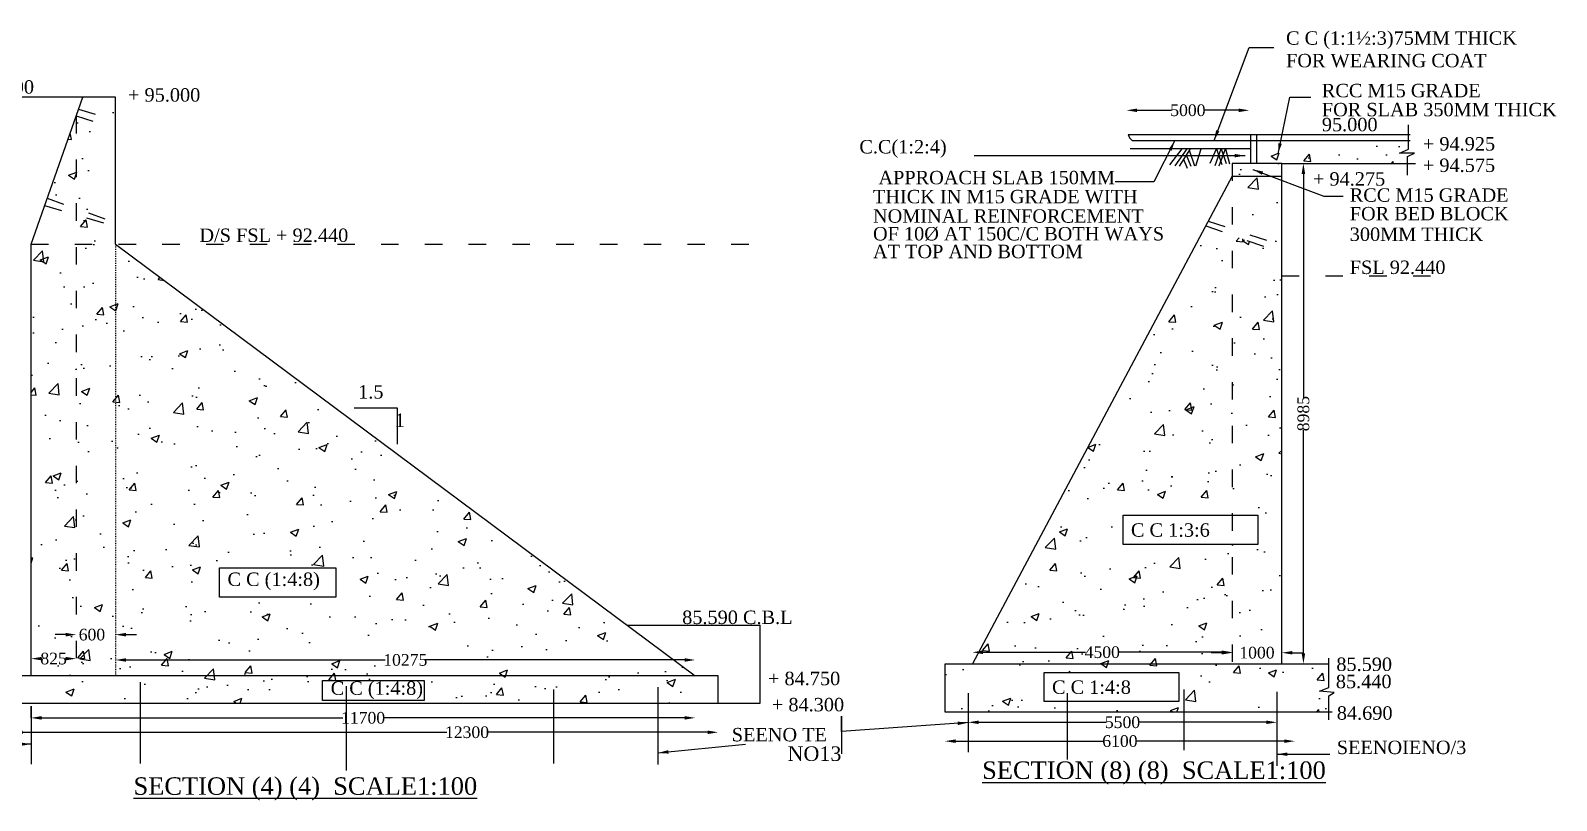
# Model space of a CAD drawing. Header units: millimetres. Extents: x -109570 to 149785, y -246061 to 55138.
# Drawn here: x 42136 to 68288, y 24880 to 38084 of the extents above; entities that cross this region are included whole.
import ezdxf

# ---------------------------------------------------------------- set-up
doc = ezdxf.new("R2010")
doc.units = ezdxf.units.MM
doc.header["$MEASUREMENT"] = 0
doc.header["$PDMODE"] = 33
doc.header["$PDSIZE"] = 500
doc.linetypes.add('ACAD_ISO03W100', pattern=[30, 12, -18])
for name, color, linetype in [('DIM', 5, 'Continuous'), ('DOT LINE', 3, 'ACAD_ISO03W100'), ('DWG. LINE', 1, 'Continuous'), ('HATCH', 2, 'Continuous'), ('TEXT', 7, 'Continuous'), ('TITLE', 7, 'Continuous')]:
    doc.layers.add(name, color=color, linetype=linetype)
doc.styles.get("Standard").update_dxf_attribs({"font": 'TIMES.TTF', "height": 200})
doc.dimstyles.get("Standard").update_dxf_attribs({"dimtxt": 200, "dimasz": 180, "dimexe": 0.18, "dimexo": 0.0625, "dimgap": 0.09, "dimtad": 0, "dimdec": 0, "dimzin": 0, "dimdsep": 46, "dimtxsty": 'Standard', "dimcen": 0.09, "dimse1": 1, "dimse2": 1, "dimclrd": 5, "dimclre": 5, "dimclrt": 4, "dimadec": 0, "dimazin": 0, "dimtfac": 1, "dimtdec": 0, "dimtofl": 0, "dimtmove": 0, "dimatfit": 3, "dimfxl": 1, "dimtolj": 1, "dimtzin": 0, "dimarcsym": 0})

# ---------------------------------------------------------------- blocks, each defined once
blk = doc.blocks.new('*D51')
at = {"layer": 'Defpoints', "color": 0}
for p in [(60919, 36731), (63023, 36731), (63023, 36715)]:
    blk.add_point(p, dxfattribs=at)
at = {"layer": 'DIM', "color": 5, "lineweight": -2}
for p, q in [((61099, 36715), (61688, 36715)), ((62843, 36715), (62254, 36715))]:
    blk.add_line(p, q, dxfattribs=at)
at = {"layer": 'DIM', "color": 5}
for points in [[(61099, 36745), (61099, 36685), (60919, 36715)], [(62843, 36745), (62843, 36685), (63023, 36715)]]:
    blk.add_solid(points, dxfattribs=at)
at = {"layer": 'DIM', "color": 4, "insert": (61971, 36715), "char_height": 200, "attachment_point": 5}
blk.add_mtext('\\A1;5000', dxfattribs=at)
blk = doc.blocks.new('*D52')
at = {"layer": 'Defpoints', "color": 0}
for p in [(63867, 35806), (63951, 35806), (63847, 27223)]:
    blk.add_point(p, dxfattribs=at)
at = {"layer": 'DIM', "color": 5, "lineweight": -2}
for p, q in [((63951, 35626), (63951, 31791)), ((63951, 27403), (63951, 31238))]:
    blk.add_line(p, q, dxfattribs=at)
at = {"layer": 'DIM', "color": 5}
for points in [[(63921, 35626), (63981, 35626), (63951, 35806)], [(63921, 27403), (63981, 27403), (63951, 27223)]]:
    blk.add_solid(points, dxfattribs=at)
at = {"layer": 'DIM', "color": 4, "insert": (63951, 31514), "char_height": 200, "attachment_point": 5, "rotation": 90}
blk.add_mtext('\\A1;8985', dxfattribs=at)
blk = doc.blocks.new('*D53')
at = {"layer": 'Defpoints', "color": 0}
for p in [(58278, 27223), (62731, 27422), (62731, 27223)]:
    blk.add_point(p, dxfattribs=at)
at = {"layer": 'DIM', "color": 5, "lineweight": -2}
for p, q in [((58458, 27422), (60216, 27422)), ((62551, 27422), (60792, 27422))]:
    blk.add_line(p, q, dxfattribs=at)
at = {"layer": 'DIM', "color": 5}
for points in [[(58458, 27452), (58458, 27392), (58278, 27422)], [(62551, 27452), (62551, 27392), (62731, 27422)]]:
    blk.add_solid(points, dxfattribs=at)
at = {"layer": 'DIM', "color": 4, "insert": (60504, 27422), "char_height": 200, "attachment_point": 5}
blk.add_mtext('\\A1;4500', dxfattribs=at)
blk = doc.blocks.new('*D54')
at = {"layer": 'Defpoints', "color": 0}
for p in [(62731, 27223), (63579, 27414), (63579, 27223)]:
    blk.add_point(p, dxfattribs=at)
at = {"layer": 'DIM', "color": 5, "lineweight": -2}
for p, q in [((62551, 27414), (62371, 27414)), ((63759, 27414), (63939, 27414))]:
    blk.add_line(p, q, dxfattribs=at)
at = {"layer": 'DIM', "color": 5}
for points in [[(62551, 27444), (62551, 27384), (62731, 27414)], [(63759, 27444), (63759, 27384), (63579, 27414)]]:
    blk.add_solid(points, dxfattribs=at)
at = {"layer": 'DIM', "color": 4, "insert": (63155, 27414), "char_height": 200, "attachment_point": 5}
blk.add_mtext('\\A1;1000', dxfattribs=at)
blk = doc.blocks.new('*D55')
at = {"layer": 'Defpoints', "color": 0}
for p in [(63496, 26221), (58207, 26130), (63496, 26109)]:
    blk.add_point(p, dxfattribs=at)
at = {"layer": 'DIM', "color": 5, "lineweight": -2}
for p, q in [((58387, 26221), (60568, 26221)), ((63316, 26221), (61134, 26221))]:
    blk.add_line(p, q, dxfattribs=at)
at = {"layer": 'DIM', "color": 5}
for points in [[(58387, 26251), (58387, 26191), (58207, 26221)], [(63316, 26251), (63316, 26191), (63496, 26221)]]:
    blk.add_solid(points, dxfattribs=at)
at = {"layer": 'DIM', "color": 4, "insert": (60851, 26221), "char_height": 200, "attachment_point": 5}
blk.add_mtext('\\A1;5500', dxfattribs=at)
blk = doc.blocks.new('*D56')
at = {"layer": 'Defpoints', "color": 0}
for p in [(57810, 25997), (63802, 25997), (63802, 25898)]:
    blk.add_point(p, dxfattribs=at)
at = {"layer": 'DIM', "color": 5, "lineweight": -2}
for p, q in [((57990, 25898), (60522, 25898)), ((63622, 25898), (61090, 25898))]:
    blk.add_line(p, q, dxfattribs=at)
at = {"layer": 'DIM', "color": 5}
for points in [[(57990, 25928), (57990, 25868), (57810, 25898)], [(63622, 25928), (63622, 25868), (63802, 25898)]]:
    blk.add_solid(points, dxfattribs=at)
at = {"layer": 'DIM', "color": 4, "insert": (60806, 25898), "char_height": 200, "attachment_point": 5}
blk.add_mtext('\\A1;6100', dxfattribs=at)
blk = doc.blocks.new('*D58')
at = {"layer": 'Defpoints', "color": 0}
for p in [(42919, 27313), (42145, 27020), (42919, 27020)]:
    blk.add_point(p, dxfattribs=at)
at = {"layer": 'DIM', "color": 5, "lineweight": -2}
for p, q in [((42325, 27313), (42329, 27313)), ((42739, 27313), (42735, 27313))]:
    blk.add_line(p, q, dxfattribs=at)
at = {"layer": 'DIM', "color": 5}
for points in [[(42325, 27343), (42325, 27283), (42145, 27313)], [(42739, 27343), (42739, 27283), (42919, 27313)]]:
    blk.add_solid(points, dxfattribs=at)
at = {"layer": 'DIM', "color": 4, "insert": (42532, 27313), "char_height": 200, "attachment_point": 5}
blk.add_mtext('\\A1;825', dxfattribs=at)
blk = doc.blocks.new('*D59')
at = {"layer": 'Defpoints', "color": 0}
for p in [(43591, 27724), (42919, 27020), (43591, 27020)]:
    blk.add_point(p, dxfattribs=at)
at = {"layer": 'DIM', "color": 5, "lineweight": -2}
for p, q in [((42739, 27724), (42559, 27724)), ((43771, 27724), (43951, 27724))]:
    blk.add_line(p, q, dxfattribs=at)
at = {"layer": 'DIM', "color": 5}
for points in [[(42739, 27754), (42739, 27694), (42919, 27724)], [(43771, 27754), (43771, 27694), (43591, 27724)]]:
    blk.add_solid(points, dxfattribs=at)
at = {"layer": 'DIM', "color": 4, "insert": (43189, 27724), "char_height": 200, "attachment_point": 5}
blk.add_mtext('\\A1;600', dxfattribs=at)
blk = doc.blocks.new('*D60')
at = {"layer": 'Defpoints', "color": 0}
for p in [(53527, 27290), (43591, 27020), (53527, 27020)]:
    blk.add_point(p, dxfattribs=at)
at = {"layer": 'DIM', "color": 5, "lineweight": -2}
for p, q in [((43771, 27290), (48217, 27290)), ((53347, 27290), (48901, 27290))]:
    blk.add_line(p, q, dxfattribs=at)
at = {"layer": 'DIM', "color": 5}
for points in [[(43771, 27320), (43771, 27260), (43591, 27290)], [(53347, 27320), (53347, 27260), (53527, 27290)]]:
    blk.add_solid(points, dxfattribs=at)
at = {"layer": 'DIM', "color": 4, "insert": (48559, 27290), "char_height": 200, "attachment_point": 5}
blk.add_mtext('\\A1;10275', dxfattribs=at)
blk = doc.blocks.new('*D61')
at = {"layer": 'Defpoints', "color": 0}
for p in [(42145, 26341), (53527, 26341), (53527, 26297)]:
    blk.add_point(p, dxfattribs=at)
at = {"layer": 'DIM', "color": 5, "lineweight": -2}
for p, q in [((42325, 26297), (47489, 26297)), ((53347, 26297), (48183, 26297))]:
    blk.add_line(p, q, dxfattribs=at)
at = {"layer": 'DIM', "color": 5}
for points in [[(42325, 26327), (42325, 26267), (42145, 26297)], [(53347, 26327), (53347, 26267), (53527, 26297)]]:
    blk.add_solid(points, dxfattribs=at)
at = {"layer": 'DIM', "color": 4, "insert": (47836, 26297), "char_height": 200, "attachment_point": 5}
blk.add_mtext('\\A1;11700', dxfattribs=at)
blk = doc.blocks.new('*D62')
at = {"layer": 'Defpoints', "color": 0}
for p in [(41819, 26058), (53921, 26058), (53921, 26050)]:
    blk.add_point(p, dxfattribs=at)
at = {"layer": 'DIM', "color": 5, "lineweight": -2}
for p, q in [((41999, 26050), (49270, 26050)), ((53741, 26050), (49964, 26050))]:
    blk.add_line(p, q, dxfattribs=at)
at = {"layer": 'DIM', "color": 5}
for points in [[(41999, 26080), (41999, 26020), (41819, 26050)], [(53741, 26080), (53741, 26020), (53921, 26050)]]:
    blk.add_solid(points, dxfattribs=at)
at = {"layer": 'DIM', "color": 4, "insert": (49617, 26050), "char_height": 200, "attachment_point": 5}
blk.add_mtext('\\A1;12300', dxfattribs=at)

msp = doc.modelspace()

# ---------------------------------------------------------------- hatches: boundary and pattern name
at = {"layer": 'HATCH'}
h = msp.add_hatch(dxfattribs=at)
h.set_pattern_fill('AR-CONC', color=256, scale=200, style=0)
h.paths.add_polyline_path([(53921.1, 26548.8), (53921.1, 27020.5), (41819.3, 27020.5), (41819.3, 26548.8), (47547.4, 26548.8), (47547.4, 26595), (47139.7, 26595), (47139.7, 26936.3), (48882, 26936.3), (48882, 26595), (47547.4, 26595), (47547.4, 26548.8)])
h.paths.add_polyline_path([(43591.3, 27020.5), (53526.7, 27020.5), (43591.3, 34422.7)])
h.paths.add_polyline_path([(45376.5, 28869.1), (47369.1, 28869.1), (47369.1, 28368.7), (45376.5, 28368.7)], flags=16)
h.paths.add_polyline_path([(43591.3, 34422.7), (42919, 34422.7), (42919, 27020.5), (43591.3, 27020.5)])
h.paths.add_polyline_path([(42919, 34422.7), (42144.7, 34422.7), (42144.7, 27020.5), (42919, 27020.5)])
h.paths.add_polyline_path([(42919, 34923.7), (42376.9, 35081.8), (42144.7, 34422.7), (42919, 34422.7)])
h.paths.add_polyline_path([(42919, 34923.7), (42919, 34422.7), (43591.3, 34422.7), (43591.3, 34727.7)])
h.paths.add_polyline_path([(43591.3, 36940.5), (43031.8, 36940.5), (42919, 36620.4), (42919, 35030.2), (43591.3, 34788.1)])
h.paths.add_polyline_path([(42919, 36620.4), (42421.8, 35209.2), (42919, 35030.2)])
h.paths.add_polyline_path([(48166.9, 27441.6), (48951.1, 27441.6), (48951.1, 27137.5), (48166.9, 27137.5)], flags=24)
h.paths.add_polyline_path([(45435.1, 28409.6), (47136.4, 28409.6), (47136.4, 28872.3), (45435.1, 28872.3)], flags=24)
h.paths.add_polyline_path([(42929.1, 27875.7), (43448.9, 27875.7), (43448.9, 27572.3), (42929.1, 27572.3)], flags=24)
h.paths.add_polyline_path([(42279, 27464.9), (42784.6, 27464.9), (42784.6, 27161.4), (42279, 27161.4)], flags=24)
h = msp.add_hatch(dxfattribs=at)
h.set_pattern_fill('AR-CONC', color=256, scale=200, style=0)
h.paths.add_polyline_path([(62730.6, 35805.6), (62730.6, 35588.6), (63579.3, 35588.6), (63579.3, 35805.6)])
h.paths.add_polyline_path([(65734.9, 35805.6), (65734.9, 35921.4), (65857.3, 35980.7), (65596.7, 35980.7), (65754.6, 36047.8), (65754.6, 36195), (63155, 36195), (63155, 35805.6), (63579.3, 35805.6)])
h = msp.add_hatch(dxfattribs=at)
h.set_pattern_fill('AR-CONC', color=256, scale=200, style=0)
h.paths.add_polyline_path([(64475.6, 26731.8), (64227.6, 26757.5), (64387, 26815.4), (64387, 27223.4), (57809.5, 27223.4), (57809.5, 26392.3), (59903.2, 26392.3), (59903.2, 26576.7), (59507, 26576.7), (59507, 27076.9), (61817.5, 27076.9), (61817.5, 26576.7), (59903.2, 26576.7), (59903.2, 26392.3), (64387, 26392.3), (64387, 26675.8)])
h.paths.add_polyline_path([(62730.6, 29271.2), (60859.3, 29271.2), (60859.3, 29771.4), (62730.6, 29771.4), (62730.6, 35588.6), (58277.6, 27223.4), (62730.6, 27223.4)])
h.paths.add_polyline_path([(63579.3, 34272.9), (62730.6, 34573.8), (62730.6, 29771.4), (63169.8, 29771.4), (63169.8, 29271.2), (62730.6, 29271.2), (62730.6, 27223.4), (63579.3, 27223.4)])
h.paths.add_polyline_path([(63579.3, 35588.6), (62730.6, 35588.6), (62730.6, 34678.2), (63579.3, 34399.1)])
h.paths.add_polyline_path([(62730.6, 35588.6), (62318.2, 34813.9), (62730.6, 34678.2)])
h.paths.add_polyline_path([(62832.2, 27565.4), (63477.7, 27565.4), (63477.7, 27261.9), (62832.2, 27261.9)], flags=24)

# ---------------------------------------------------------------- linework, layer by layer
at = {"layer": 'DIM'}
msp.add_lwpolyline([(56036, 26064.5), (56036, 26325.3), (56036, 25683.3)], dxfattribs=at)
at = {"layer": 'DOT LINE', "ltscale": 25}
for points in [[(42919, 36620.4), (43591.3, 36407.5)], [(42919, 36620.4), (42919, 27020.5)], [(42960.2, 36737.3), (43591.3, 36537.1)], [(62730.6, 35805.6), (62730.6, 27223.4)], [(42376.9, 35081.8), (43591.3, 34727.7)], [(42421.8, 35209.2), (43591.3, 34788.1)], [(62318.2, 34813.9), (63579.3, 34399.1)], [(62276.2, 34734.9), (63579.3, 34272.9)], [(42144.7, 34422.7), (54497.3, 34422.7)], [(63579.3, 33878.5), (66248.3, 33878.5)]]:
    msp.add_lwpolyline(points, dxfattribs=at)
at = {"layer": 'DOT LINE'}
msp.add_lwpolyline([(43591.3, 34422.7), (43591.3, 27020.5)], dxfattribs=at)
at = {"layer": 'DWG. LINE'}
for p, q in [((57809.5, 27223.4), (64387, 27223.4)), ((57809.5, 26392.3), (57809.5, 27223.4)), ((64442.6, 26392.3), (57809.5, 26392.3))]:
    msp.add_line(p, q, dxfattribs=at)
for points in [[(43591.3, 34422.7), (43591.3, 36940.5), (40180.9, 36940.5)], [(42144.7, 34422.7), (43031.8, 36940.5)], [(65734.9, 35601.9), (65734.9, 35921.4), (65857.3, 35980.7), (65596.7, 35980.7), (65754.6, 36047.8), (65754.6, 36465.9)], [(60948.7, 36302.6), (65778.3, 36302.6)], [(61014, 36195), (65778.3, 36195)], [(63047.3, 35805.6), (63047.3, 36302.6)], [(63155, 35805.6), (63155, 36302.6)], [(63047.3, 36054.1), (60981.4, 36054.1)], [(62730.6, 35588.6), (58277.6, 27223.4)], [(63579.3, 35805.6), (62730.6, 35805.6)], [(62730.6, 35588.6), (63579.3, 35588.6)], [(63579.3, 27223.4), (63579.3, 35805.6)], [(63579.3, 35805.6), (65874.7, 35805.6)], [(42144.7, 27020.5), (42144.7, 34422.7)], [(43591.3, 34422.7), (53526.7, 27020.5)], [(47682.6, 31615.2), (48417.2, 31615.2), (48417.2, 30989.8)], [(52365.3, 27885.8), (54640.2, 27885.8)], [(54640.2, 26548.8), (54640.2, 27885.8)], [(64387, 26265), (64387, 26675.8), (64475.6, 26731.8), (64227.6, 26757.5), (64387, 26815.4), (64387, 27323.7)], [(44012.9, 26908.6), (44012.9, 25513.6)], [(47547.4, 26841.2), (47547.4, 25397.6)], [(51100.9, 26782.9), (51100.9, 25515.6)], [(52889.2, 26825.2), (52889.2, 25497.5)], [(58206.7, 26722), (58206.7, 25708.5)], [(59903.2, 26722), (59903.2, 25583.9)], [(61899.2, 26781.6), (61899.2, 25745.6)], [(63495.5, 26742), (63495.5, 25476.3)], [(42144.7, 26297.3), (42144.7, 26497.5), (42144.7, 25505.2)], [(53921.1, 26548.8), (54640.2, 26548.8)]]:
    msp.add_lwpolyline(points, dxfattribs=at)
for points in [[(60859.3, 29771.4), (63169.8, 29771.4), (63169.8, 29271.2), (60859.3, 29271.2)], [(45376.5, 28869.1), (47369.1, 28869.1), (47369.1, 28368.7), (45376.5, 28368.7)], [(53921.1, 27020.5), (41819.3, 27020.5), (41819.3, 26548.8), (53921.1, 26548.8), (53921.1, 27020.5)], [(59507, 27076.9), (61817.5, 27076.9), (61817.5, 26576.7), (59507, 26576.7)], [(47139.7, 26936.3), (48882, 26936.3), (48882, 26595), (47139.7, 26595)]]:
    msp.add_lwpolyline(points, close=True, dxfattribs=at)
msp.add_arc((61144.9, 36348.1), 201.4, 193.0536, 229.46654, dxfattribs=at)
at = {"layer": 'HATCH'}
for points in [[(61664.3, 35779.6), (61874.3, 36054.1)], [(61753, 35763.6), (61956.1, 36054.1)], [(61829.3, 35756.8), (62014.3, 36054.1)], [(61965.7, 35718.6), (61901.3, 35872.4)], [(62027, 35749.9), (61948.6, 35948.5)], [(62088.4, 35759.5), (61996.7, 36025.7)], [(62104.7, 35762.2), (62201.5, 36054.1)], [(62354.5, 35808.5), (62462.2, 36054.1), (62550.8, 35785.4)], [(62439, 35770.4), (62544, 36054.1), (62628.5, 35803.1)], [(62507.2, 35763.6), (62617.6, 36054.1), (62683, 35796.2)]]:
    msp.add_lwpolyline(points, dxfattribs=at)

# ---------------------------------------------------------------- texts
at = {"layer": 'TEXT'}
for s, p in [('C C (1:1½:3)75MM THICK', (63653.5, 37840)), ('FOR WEARING COAT', (63653.5, 37453.1)), ('+ 95.000', (40958.7, 37000.7)), ('RCC M15 GRADE', (64267, 36939.1)), ('+ 95.000', (43807.5, 36864.1)), ('FOR SLAB 350MM THICK', (64267, 36613)), ('95.000', (64267, 36356)), ('C.C(1:2:4)', (56341.2, 35975.5)), ('+ 94.925', (65998.3, 36025.2)), ('+ 94.575', (65998.3, 35657.9)), ('APPROACH SLAB 150MM', (56667.8, 35447.3)), ('+ 94.275', (64115.1, 35423.7)), ('THICK IN M15 GRADE WITH', (56574.5, 35121)), ('RCC M15 GRADE', (64745.3, 35147.2)), ('FOR BED BLOCK', (64745.3, 34828.2)), ('NOMINAL REINFORCEMENT', (56574.5, 34787.7)), ('D/S FSL + 92.440', (45031.1, 34457.7)), ('OF 10%%C AT 150C/C BOTH WAYS', (56574.5, 34483.8)), ('300MM THICK', (64745.3, 34475.2)), ('AT TOP AND BOTTOM', (56574.5, 34179.9)), ('FSL 92.440', (64745.3, 33908.6)), ('1.5', (47750.7, 31772.2)), ('1', (48377.5, 31285.2)), ('C C 1:3:6', (60995.4, 29403.8)), ('C C (1:4:8)', (45512.2, 28559.4)), ('85.590 C.B.L', (53304.3, 27906.8)), ('85.590', (64515, 27101.6)), ('+ 84.750', (54775, 26857.6)), ('C C 1:4:8', (59643.1, 26709.3)), ('85.440', (64506.5, 26806)), ('C C (1:4:8)', (47280.5, 26692.3)), ('+ 84.300', (54841.8, 26409.5)), ('84.690', (64523.5, 26265.5)), ('SEENO TE', (54154.5, 25894.6)), ('SEENOIENO/3', (64523.5, 25676.4))]:
    msp.add_text(s, height=230, dxfattribs=at).set_placement(p)
at = {"layer": 'TEXT', "insert": (55015.8, 25809), "char_height": 250, "width": 1017.258, "attachment_point": 1}
msp.add_mtext(' NO13', dxfattribs=at)
at = {"layer": 'TITLE'}
for s, p in [('%%USECTION (8) (8)  SCALE1:100', (58444.8, 25250.4)), ('%%USECTION (4) (4)  SCALE1:100', (43901.4, 24978))]:
    msp.add_text(s, height=300, dxfattribs=at).set_placement(p)

# ---------------------------------------------------------------- dimensions: what is measured, and where the dimension line sits
at = {"layer": 'DIM'}
for base, p1, p2, text, picture, middle in [((63023, 36714.8), (60918.7, 36730.7), (63023, 36730.7), '5000', '*D51', (61970.9, 36714.8)), ((62730.6, 27422), (58277.6, 27223.4), (62730.6, 27223.4), '4500', '*D53', (60504.1, 27422)), ((63579.3, 27413.7), (62730.6, 27223.4), (63579.3, 27223.4), '1000', '*D54', (63155, 27413.7)), ((53526.7, 27289.6), (43591.3, 27020.5), (53526.7, 27020.5), '10275', '*D60', (48559, 27289.6)), ((53527.4, 26297.3), (42144.7, 26340.8), (53527.4, 26340.8), '11700', '*D61', (47836, 26297.3)), ((63802, 25898.2), (57809.5, 25997.5), (63802, 25997.5), '6100', '*D56', (60805.7, 25898.2))]:
    dim = msp.add_linear_dim(base=base, p1=p1, p2=p2, text=text, dimstyle='Standard', dxfattribs=at)
    dim.commit()
    dim.dimension.update_dxf_attribs({"geometry": picture, "text_midpoint": middle})
dim = msp.add_linear_dim(base=(63950.7, 35805.6), p1=(63846.9, 27223.4), p2=(63867.3, 35805.6), angle=90, text='8985', dimstyle='Standard', dxfattribs=at)
dim.commit()
dim.dimension.update_dxf_attribs({"geometry": '*D52', "text_midpoint": (63950.7, 31514.5)})
for base, p1, p2, text, picture, middle in [((43591.3, 27724), (42919, 27020.5), (43591.3, 27020.5), '600', '*D59', (43189, 27724)), ((42919, 27313.1), (42144.7, 27020.5), (42919, 27020.5), '825', '*D58', (42531.8, 27313.1)), ((53921.1, 26049.7), (41819.3, 26057.5), (53921.1, 26057.5), '12300', '*D62', (49617, 26049.7)), ((63495.5, 26220.9), (58206.7, 26129.9), (63495.5, 26109.2), '5500', '*D55', (60851.1, 26220.9))]:
    dim = msp.add_linear_dim(base=base, p1=p1, p2=p2, text=text, dimstyle='Standard', dxfattribs=at)
    dim.commit()
    dim.dimension.update_dxf_attribs({"geometry": picture, "text_midpoint": middle, "dimtype": 160})

# ---------------------------------------------------------------- leaders
for points in [[(62418.9, 36195), (63021.9, 37791.6), (63444, 37791.6)], [(63515.7, 35970.8), (63717.3, 36943.2), (64078.7, 36943.2)], [(61748.6, 36195), (61388.3, 35487.6), (60724.4, 35487.6)], [(62950.1, 35937.4), (58308.3, 35937.4)], [(63081.8, 35701.2), (64303.8, 35241.8), (64631.7, 35241.8)], [(58206.7, 26215.3), (56036, 26064.5)], [(42144.7, 25846.3), (40682.8, 25846.3)], [(52889.2, 25696.4), (54386.9, 25843.7)], [(63495.5, 25673.9), (64401.2, 25673.9)]]:
    msp.add_leader(points, dimstyle='Standard', override={"dimgap": 0.09, "dimtad": 0}, dxfattribs=at)

doc.saveas('drawing.dxf')
